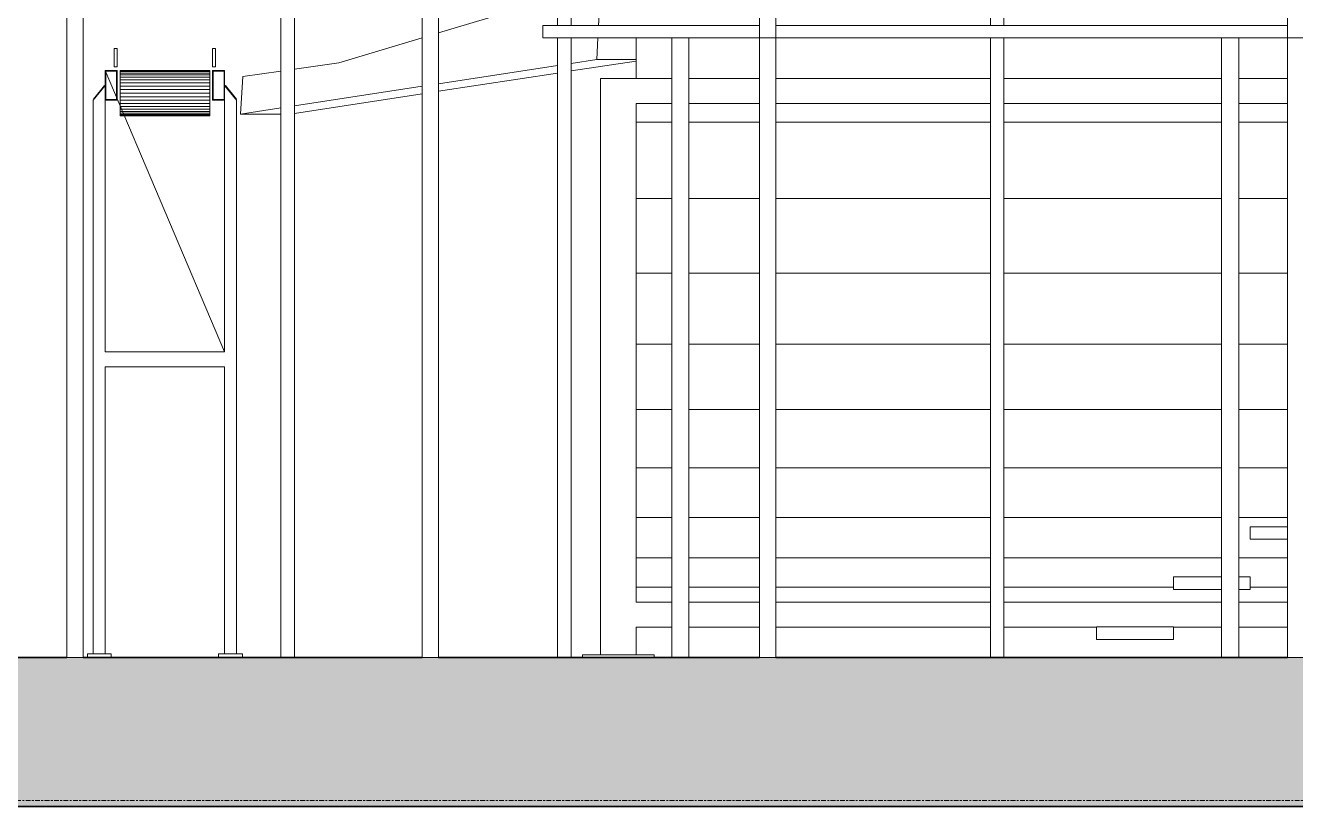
# Model space of a CAD drawing. Header units: centimetres. Extents: x -11896 to 2794, y -437 to 1921.
# Drawn here: x -11050.6 to -10624.7, y 44 to 305.8 of the extents above; entities that cross this region are included whole.
import ezdxf

# ---------------------------------------------------------------- set-up
doc = ezdxf.new("R2010")
doc.units = ezdxf.units.CM
doc.linetypes.add('Centre', pattern=[3.175, 0.635, -0.475, 1.59, -0.475])
for name, color, linetype, lineweight in [('A-FLOR', 7, 'Continuous', 9), ('A-FLOR-LEVL', 7, 'Continuous', 9), ('A-FLOR-PATT', 7, 'Continuous', 35), ('M-EQPM', 7, 'Continuous', 9)]:
    doc.layers.add(name, color=color, linetype=linetype, lineweight=lineweight)

# ---------------------------------------------------------------- blocks, each defined once
blk = doc.blocks.new('PQ_RVR_EST-01_ZZ_ZZ_MO_T_A_rvt-1-Sección 2-1')
at = {"layer": 'A-FLOR-PATT', "lineweight": 9, "true_color": 0x9a9a9a}
blk.add_hatch(color=253, dxfattribs=at).paths.add_polyline_path([(-11182.13, 44), (-5133.96, 44), (-5133.96, 94), (-11182.13, 94)])
at = {"layer": 'A-FLOR', "lineweight": 35}
for p, q in [((-11036.69, 94), (-11171.86, 94)), ((-10917.58, 94), (-11031.18, 94)), ((-10804.47, 94), (-10912.06, 94)), ((-10627.48, 94), (-10798.95, 94)), ((-11182.13, 44), (-5133.96, 44))]:
    blk.add_line(p, q, dxfattribs=at)
blk = doc.blocks.new('EQ-01-001 - EQ-01-001_dwg_Agrupar_952-1505053-Sección 2-1')
at = {"layer": 'M-EQPM', "color": 136, "true_color": 0x007f7f}
for p, q in [((-10639.99, 137.78), (-10639.99, 133.58)), ((-10639.99, 137.78), (-10627.48, 137.78)), ((-10639.99, 137.78), (-10627.48, 137.78)), ((-10639.99, 137.78), (-10639.99, 133.58)), ((-10621.97, 137.78), (-10614.27, 137.78)), ((-10621.97, 137.78), (-10614.27, 137.78)), ((-10621.97, 137.78), (-10614.27, 137.78)), ((-10614.27, 133.58), (-10614.27, 137.78)), ((-10614.27, 133.58), (-10614.27, 137.78)), ((-10639.99, 133.58), (-10627.48, 133.58)), ((-10627.48, 133.58), (-10639.99, 133.58)), ((-10621.97, 133.58), (-10614.27, 133.58)), ((-10614.27, 133.58), (-10621.97, 133.58))]:
    blk.add_line(p, q, dxfattribs=at)
at = {"layer": 'M-EQPM', "color": 136, "true_color": 0x007f7f, "flags": 128}
for points in [[(-10627.48, 133.58), (-10639.99, 133.58), (-10639.99, 137.78), (-10627.48, 137.78)], [(-10614.27, 137.78), (-10614.27, 133.58), (-10621.97, 133.58)]]:
    blk.add_lwpolyline(points, dxfattribs=at)
blk = doc.blocks.new('EQ-01-001 - EQ-01-001_dwg_Agrupar_952-1505055-Sección 2-1')
at = {"layer": 'M-EQPM', "color": 136, "true_color": 0x007f7f}
for p, q in [((-10665.7, 120.98), (-10665.7, 116.78)), ((-10665.7, 120.98), (-10649.53, 120.98)), ((-10665.7, 120.98), (-10649.53, 120.98)), ((-10665.7, 120.98), (-10665.7, 116.78)), ((-10643.79, 120.98), (-10639.99, 120.98)), ((-10643.79, 120.98), (-10639.99, 120.98)), ((-10643.79, 120.98), (-10639.99, 120.98)), ((-10639.99, 116.78), (-10639.99, 120.98)), ((-10639.99, 116.78), (-10639.99, 120.98)), ((-10665.7, 116.78), (-10649.53, 116.78)), ((-10649.53, 116.78), (-10665.7, 116.78)), ((-10643.79, 116.78), (-10639.99, 116.78)), ((-10639.99, 116.78), (-10643.79, 116.78))]:
    blk.add_line(p, q, dxfattribs=at)
at = {"layer": 'M-EQPM', "color": 136, "true_color": 0x007f7f, "flags": 128}
for points in [[(-10649.53, 116.78), (-10665.7, 116.78), (-10665.7, 120.98), (-10649.53, 120.98)], [(-10639.99, 120.98), (-10639.99, 116.78), (-10643.79, 116.78)]]:
    blk.add_lwpolyline(points, dxfattribs=at)
blk = doc.blocks.new('EQ-01-001 - EQ-01-001_dwg_Agrupar_952-1505056-Sección 2-1')
at = {"layer": 'M-EQPM', "color": 136, "true_color": 0x007f7f}
for p, q in [((-10691.42, 104.18), (-10691.42, 99.98)), ((-10691.42, 104.18), (-10665.7, 104.18)), ((-10691.42, 104.18), (-10665.7, 104.18)), ((-10691.42, 104.18), (-10691.42, 99.98)), ((-10665.7, 99.98), (-10665.7, 104.18)), ((-10665.7, 99.98), (-10665.7, 104.18)), ((-10691.42, 99.98), (-10665.7, 99.98)), ((-10665.7, 99.98), (-10691.42, 99.98))]:
    blk.add_line(p, q, dxfattribs=at)
at = {"layer": 'M-EQPM', "color": 136, "true_color": 0x007f7f, "flags": 128}
blk.add_lwpolyline([(-10665.7, 104.18), (-10665.7, 99.98), (-10691.42, 99.98), (-10691.42, 104.18)], close=True, dxfattribs=at)
blk = doc.blocks.new('EQ-01-001 - EQ-01-001_dwg_Agrupar_321-1505065-Sección 2-1')
at = {"layer": 'M-EQPM', "color": 251, "true_color": 0x656565}
for p, q in [((-10964.9, 94), (-10964.9, 385.58)), ((-10964.9, 94), (-10964.9, 385.58)), ((-10964.9, 385.58), (-10964.9, 94)), ((-10960.38, 94), (-10960.38, 385.58)), ((-10960.38, 385.58), (-10960.38, 94)), ((-10960.38, 94), (-10960.38, 385.58))]:
    blk.add_line(p, q, dxfattribs=at)
blk = doc.blocks.new('EQ-01-001 - EQ-01-001_dwg_Agrupar_321-1505066-Sección 2-1')
at = {"layer": 'M-EQPM', "color": 251, "true_color": 0x656565}
for p, q in [((-10872.15, 356.18), (-10872.15, 414.44)), ((-10867.63, 414.44), (-10872.15, 414.44)), ((-10872.15, 356.18), (-10872.15, 414.44)), ((-10867.63, 414.44), (-10872.15, 414.44)), ((-10867.63, 356.18), (-10867.63, 414.44)), ((-10867.63, 414.44), (-10867.63, 356.18)), ((-10872.15, 305.78), (-10872.15, 351.98)), ((-10872.15, 305.78), (-10872.15, 351.98)), ((-10872.15, 351.98), (-10872.15, 305.78)), ((-10867.63, 305.78), (-10867.63, 351.98)), ((-10867.63, 351.98), (-10867.63, 305.78)), ((-10867.63, 305.78), (-10867.63, 351.98)), ((-10872.15, 94), (-10872.15, 301.58)), ((-10872.15, 94), (-10872.15, 301.58)), ((-10872.15, 301.58), (-10872.15, 94)), ((-10867.63, 94), (-10867.63, 301.58)), ((-10867.63, 301.58), (-10867.63, 94)), ((-10867.63, 94), (-10867.63, 301.58))]:
    blk.add_line(p, q, dxfattribs=at)
at = {"layer": 'M-EQPM', "color": 251, "true_color": 0x656565, "flags": 128}
blk.add_lwpolyline([(-10867.63, 356.18), (-10867.63, 414.44), (-10872.15, 414.44), (-10872.15, 356.18)], dxfattribs=at)
blk = doc.blocks.new('EQ-01-001 - EQ-01-001_dwg_Agrupar_321-1505069-Sección 2-1')
at = {"layer": 'M-EQPM', "color": 251, "true_color": 0x656565}
for p, q in [((-10727.02, 305.78), (-10727.02, 378.34)), ((-10722.5, 378.34), (-10727.02, 378.34)), ((-10727.02, 305.78), (-10727.02, 378.34)), ((-10722.5, 378.34), (-10727.02, 378.34)), ((-10722.5, 305.78), (-10722.5, 378.34)), ((-10722.5, 378.34), (-10722.5, 305.78)), ((-10727.02, 94), (-10727.02, 301.58)), ((-10727.02, 94), (-10727.02, 301.58)), ((-10727.02, 301.58), (-10727.02, 94)), ((-10722.5, 94), (-10722.5, 301.58)), ((-10722.5, 301.58), (-10722.5, 94)), ((-10722.5, 94), (-10722.5, 301.58))]:
    blk.add_line(p, q, dxfattribs=at)
at = {"layer": 'M-EQPM', "color": 251, "true_color": 0x656565, "flags": 128}
blk.add_lwpolyline([(-10722.5, 305.78), (-10722.5, 378.34), (-10727.02, 378.34), (-10727.02, 305.78)], dxfattribs=at)
blk = doc.blocks.new('EQ-01-001 - EQ-01-001_dwg_Agrupar_321-1505070-Sección 2-1')
at = {"layer": 'M-EQPM', "color": 251, "true_color": 0x656565}
for p, q in [((-10833.85, 94), (-10833.85, 301.58)), ((-10833.85, 94), (-10833.85, 301.58)), ((-10833.85, 301.58), (-10833.85, 94)), ((-10828.1, 94), (-10828.1, 301.58)), ((-10828.1, 301.58), (-10828.1, 94)), ((-10828.1, 94), (-10828.1, 301.58))]:
    blk.add_line(p, q, dxfattribs=at)
blk = doc.blocks.new('EQ-01-001 - EQ-01-001_dwg_Agrupar_321-1505073-Sección 2-1')
at = {"layer": 'M-EQPM', "color": 251, "true_color": 0x656565}
for p, q in [((-10649.53, 94), (-10649.53, 301.58)), ((-10649.53, 94), (-10649.53, 301.58)), ((-10649.53, 301.58), (-10649.53, 94)), ((-10643.79, 94), (-10643.79, 301.58)), ((-10643.79, 301.58), (-10643.79, 94)), ((-10643.79, 94), (-10643.79, 301.58))]:
    blk.add_line(p, q, dxfattribs=at)
blk = doc.blocks.new('EQ-01-001 - EQ-01-001_dwg_Agrupar_688-1505083-Sección 2-1')
at = {"layer": 'M-EQPM', "color": 8, "true_color": 0x808080}
for p, q in [((-10804.47, 305.78), (-10877.12, 305.78)), ((-10877.12, 305.78), (-10877.12, 301.58)), ((-10877.12, 305.78), (-10804.47, 305.78)), ((-10877.12, 305.78), (-10877.12, 301.58)), ((-10627.48, 305.78), (-10798.95, 305.78)), ((-10798.95, 305.78), (-10627.48, 305.78)), ((-10798.95, 305.78), (-10627.48, 305.78)), ((-10804.47, 301.58), (-10877.12, 301.58)), ((-10804.47, 301.58), (-10877.12, 301.58)), ((-10627.48, 301.58), (-10798.95, 301.58)), ((-10627.48, 301.58), (-10798.95, 301.58)), ((-10627.48, 301.58), (-10798.95, 301.58))]:
    blk.add_line(p, q, dxfattribs=at)
at = {"layer": 'M-EQPM', "color": 8, "true_color": 0x808080, "flags": 128}
blk.add_lwpolyline([(-10804.47, 301.58), (-10877.12, 301.58), (-10877.12, 305.78), (-10804.47, 305.78)], dxfattribs=at)
blk = doc.blocks.new('EQ-01-001 - EQ-01-001_dwg_Agrupar_1649-1505084-Sección 2-1')
for name in ['EQ-01-001 - EQ-01-001_dwg_Agrupar_321-1505066-Sección 2-1', 'EQ-01-001 - EQ-01-001_dwg_Agrupar_321-1505065-Sección 2-1', 'EQ-01-001 - EQ-01-001_dwg_Agrupar_321-1505069-Sección 2-1', 'EQ-01-001 - EQ-01-001_dwg_Agrupar_688-1505083-Sección 2-1', 'EQ-01-001 - EQ-01-001_dwg_Agrupar_321-1505070-Sección 2-1', 'EQ-01-001 - EQ-01-001_dwg_Agrupar_321-1505073-Sección 2-1', 'EQ-01-001 - EQ-01-001_dwg_Agrupar_952-1505053-Sección 2-1', 'EQ-01-001 - EQ-01-001_dwg_Agrupar_952-1505055-Sección 2-1', 'EQ-01-001 - EQ-01-001_dwg_Agrupar_952-1505056-Sección 2-1']:
    blk.add_blockref(name, (0, 0))
blk = doc.blocks.new('EQ-01-001 - EQ-01-001_dwg_Agrupar_321-1505123-Sección 2-1')
at = {"layer": 'M-EQPM', "color": 251, "true_color": 0x656565}
for p, q in [((-11036.69, 94), (-11036.69, 402.38)), ((-11031.18, 94), (-11031.18, 402.38)), ((-11031.18, 94), (-11031.18, 402.38)), ((-11031.18, 402.38), (-11031.18, 94)), ((-11036.69, 94), (-11031.18, 94))]:
    blk.add_line(p, q, dxfattribs=at)
at = {"layer": 'M-EQPM', "color": 251, "true_color": 0x656565, "flags": 128}
for points in [[(-11036.69, 402.38), (-11036.69, 94), (-11031.18, 94)], [(-11031.18, 94), (-11036.69, 94), (-11036.69, 402.38)]]:
    blk.add_lwpolyline(points, dxfattribs=at)
blk = doc.blocks.new('EQ-01-001 - EQ-01-001_dwg_Agrupar_321-1505126-Sección 2-1')
at = {"layer": 'M-EQPM', "color": 251, "true_color": 0x656565}
for p, q in [((-10917.58, 94), (-10917.58, 385.58)), ((-10912.06, 94), (-10912.06, 385.58)), ((-10912.06, 94), (-10912.06, 385.58)), ((-10912.06, 385.58), (-10912.06, 94)), ((-10917.58, 94), (-10912.06, 94))]:
    blk.add_line(p, q, dxfattribs=at)
at = {"layer": 'M-EQPM', "color": 251, "true_color": 0x656565, "flags": 128}
for points in [[(-10917.58, 385.58), (-10917.58, 94), (-10912.06, 94)], [(-10912.06, 94), (-10917.58, 94), (-10917.58, 385.58)]]:
    blk.add_lwpolyline(points, dxfattribs=at)
blk = doc.blocks.new('EQ-01-001 - EQ-01-001_dwg_Agrupar_321-1505129-Sección 2-1')
at = {"layer": 'M-EQPM', "color": 251, "true_color": 0x656565}
for p, q in [((-10804.47, 301.58), (-10804.47, 414.44)), ((-10798.95, 414.44), (-10804.47, 414.44)), ((-10804.47, 414.44), (-10804.47, 301.58)), ((-10804.47, 414.44), (-10798.95, 414.44)), ((-10798.95, 301.58), (-10798.95, 414.44)), ((-10798.95, 301.58), (-10798.95, 414.44))]:
    blk.add_line(p, q, dxfattribs=at)
at = {"layer": 'M-EQPM', "color": 251, "true_color": 0x656565, "flags": 128}
blk.add_lwpolyline([(-10804.47, 301.58), (-10804.47, 414.44), (-10798.95, 414.44), (-10798.95, 301.58)], dxfattribs=at)
blk = doc.blocks.new('EQ-01-001 - EQ-01-001_dwg_Agrupar_321-1505130-Sección 2-1')
at = {"layer": 'M-EQPM', "color": 251, "true_color": 0x656565}
for p, q in [((-10804.47, 94), (-10804.47, 301.58)), ((-10798.95, 301.58), (-10804.47, 301.58)), ((-10804.47, 301.58), (-10798.95, 301.58)), ((-10798.95, 94), (-10798.95, 301.58)), ((-10798.95, 94), (-10798.95, 301.58)), ((-10804.47, 94), (-10798.95, 94))]:
    blk.add_line(p, q, dxfattribs=at)
at = {"layer": 'M-EQPM', "color": 251, "true_color": 0x656565, "flags": 128}
blk.add_lwpolyline([(-10804.47, 301.58), (-10804.47, 94), (-10798.95, 94)], dxfattribs=at)
blk.add_lwpolyline([(-10798.95, 94), (-10804.47, 94), (-10804.47, 301.58), (-10798.95, 301.58)], close=True, dxfattribs=at)
blk = doc.blocks.new('EQ-01-001 - EQ-01-001_dwg_Agrupar_321-1505132-Sección 2-1')
at = {"layer": 'M-EQPM', "color": 251, "true_color": 0x656565}
for p, q in [((-10627.48, 301.58), (-10627.48, 378.34)), ((-10621.97, 378.34), (-10627.48, 378.34)), ((-10627.48, 378.34), (-10627.48, 301.58)), ((-10627.48, 378.34), (-10621.97, 378.34)), ((-10621.97, 301.58), (-10621.97, 378.34)), ((-10621.97, 301.58), (-10621.97, 378.34))]:
    blk.add_line(p, q, dxfattribs=at)
at = {"layer": 'M-EQPM', "color": 251, "true_color": 0x656565, "flags": 128}
blk.add_lwpolyline([(-10627.48, 301.58), (-10627.48, 378.34), (-10621.97, 378.34), (-10621.97, 301.58)], dxfattribs=at)
blk = doc.blocks.new('EQ-01-001 - EQ-01-001_dwg_Agrupar_321-1505133-Sección 2-1')
at = {"layer": 'M-EQPM', "color": 251, "true_color": 0x656565}
for p, q in [((-10627.48, 94), (-10627.48, 301.58)), ((-10621.97, 301.58), (-10627.48, 301.58)), ((-10627.48, 301.58), (-10621.97, 301.58)), ((-10621.97, 94), (-10621.97, 301.58)), ((-10621.97, 94), (-10621.97, 301.58)), ((-10627.48, 94), (-10621.97, 94))]:
    blk.add_line(p, q, dxfattribs=at)
at = {"layer": 'M-EQPM', "color": 251, "true_color": 0x656565, "flags": 128}
blk.add_lwpolyline([(-10627.48, 301.58), (-10627.48, 94), (-10621.97, 94)], dxfattribs=at)
blk.add_lwpolyline([(-10621.97, 94), (-10627.48, 94), (-10627.48, 301.58), (-10621.97, 301.58)], close=True, dxfattribs=at)
blk = doc.blocks.new('EQ-01-001 - EQ-01-001_dwg_Agrupar_686-1505143-Sección 2-1')
for name in ['EQ-01-001 - EQ-01-001_dwg_Agrupar_321-1505129-Sección 2-1', 'EQ-01-001 - EQ-01-001_dwg_Agrupar_321-1505123-Sección 2-1', 'EQ-01-001 - EQ-01-001_dwg_Agrupar_321-1505126-Sección 2-1', 'EQ-01-001 - EQ-01-001_dwg_Agrupar_321-1505132-Sección 2-1', 'EQ-01-001 - EQ-01-001_dwg_Agrupar_321-1505130-Sección 2-1', 'EQ-01-001 - EQ-01-001_dwg_Agrupar_321-1505133-Sección 2-1']:
    blk.add_blockref(name, (0, 0))
blk = doc.blocks.new('EQ-01-001 - EQ-01-001_dwg_Agrupar_781-1505150-Sección 2-1')
for name in ['EQ-01-001 - EQ-01-001_dwg_Agrupar_686-1505143-Sección 2-1', 'EQ-01-001 - EQ-01-001_dwg_Agrupar_1649-1505084-Sección 2-1']:
    blk.add_blockref(name, (0, 0))
blk = doc.blocks.new('EQ-01-001 - EQ-01-001_dwg-1504998-Sección 2-1')
blk.add_blockref('EQ-01-001 - EQ-01-001_dwg_Agrupar_781-1505150-Sección 2-1', (0, 0))
blk = doc.blocks.new('EQ-01-001 - EQ-01-001-1479796-Sección 2-1')
blk.add_blockref('EQ-01-001 - EQ-01-001_dwg-1504998-Sección 2-1', (0, 0))
blk = doc.blocks.new('EQ-01-005 - EQ-01-005_dwg_Agrupar_356-1507029-Sección 2-1')
at = {"layer": 'M-EQPM', "color": 251, "true_color": 0x656565}
for p, q in [((-10833.85, 288.04), (-10857.78, 288.04)), ((-10857.78, 94.84), (-10857.78, 288.04)), ((-10857.78, 94.84), (-10857.78, 288.04)), ((-10833.85, 288.04), (-10857.78, 288.04)), ((-10804.47, 288.04), (-10828.1, 288.04)), ((-10804.47, 288.04), (-10828.1, 288.04)), ((-10804.47, 288.04), (-10828.1, 288.04)), ((-10727.02, 288.04), (-10798.95, 288.04)), ((-10727.02, 288.04), (-10798.95, 288.04)), ((-10727.02, 288.04), (-10798.95, 288.04)), ((-10649.53, 288.04), (-10722.5, 288.04)), ((-10649.53, 288.04), (-10722.5, 288.04)), ((-10649.53, 288.04), (-10722.5, 288.04)), ((-10627.48, 288.04), (-10643.79, 288.04)), ((-10627.48, 288.04), (-10643.79, 288.04)), ((-10627.48, 288.04), (-10643.79, 288.04)), ((-10833.85, 279.64), (-10845.77, 279.64)), ((-10845.77, 112.48), (-10845.77, 279.64)), ((-10845.77, 112.48), (-10845.77, 279.64)), ((-10845.77, 279.64), (-10833.85, 279.64)), ((-10804.47, 279.64), (-10828.1, 279.64)), ((-10828.1, 279.64), (-10804.47, 279.64)), ((-10828.1, 279.64), (-10804.47, 279.64)), ((-10727.02, 279.64), (-10798.95, 279.64)), ((-10798.95, 279.64), (-10727.02, 279.64)), ((-10798.95, 279.64), (-10727.02, 279.64)), ((-10649.53, 279.64), (-10722.5, 279.64)), ((-10722.5, 279.64), (-10649.53, 279.64)), ((-10722.5, 279.64), (-10649.53, 279.64)), ((-10627.48, 279.64), (-10643.79, 279.64)), ((-10643.79, 279.64), (-10627.48, 279.64)), ((-10643.79, 279.64), (-10627.48, 279.64)), ((-10845.77, 112.48), (-10833.85, 112.48)), ((-10845.77, 112.48), (-10833.85, 112.48)), ((-10828.1, 112.48), (-10804.47, 112.48)), ((-10828.1, 112.48), (-10804.47, 112.48)), ((-10804.47, 112.48), (-10828.1, 112.48)), ((-10798.95, 112.48), (-10727.02, 112.48)), ((-10798.95, 112.48), (-10727.02, 112.48)), ((-10727.02, 112.48), (-10798.95, 112.48)), ((-10722.5, 112.48), (-10649.53, 112.48)), ((-10722.5, 112.48), (-10649.53, 112.48)), ((-10649.53, 112.48), (-10722.5, 112.48)), ((-10643.79, 112.48), (-10627.48, 112.48)), ((-10643.79, 112.48), (-10627.48, 112.48)), ((-10627.48, 112.48), (-10643.79, 112.48)), ((-10833.85, 104.08), (-10845.77, 104.08)), ((-10845.77, 104.08), (-10845.77, 94.84)), ((-10845.77, 104.08), (-10833.85, 104.08)), ((-10804.47, 104.08), (-10828.1, 104.08)), ((-10828.1, 104.08), (-10804.47, 104.08)), ((-10828.1, 104.08), (-10804.47, 104.08)), ((-10727.02, 104.08), (-10798.95, 104.08)), ((-10798.95, 104.08), (-10727.02, 104.08)), ((-10798.95, 104.08), (-10727.02, 104.08)), ((-10691.42, 104.08), (-10722.5, 104.08)), ((-10722.5, 104.08), (-10691.42, 104.08)), ((-10722.5, 104.08), (-10691.42, 104.08)), ((-10649.53, 104.08), (-10665.7, 104.08)), ((-10665.7, 104.08), (-10649.53, 104.08)), ((-10665.7, 104.08), (-10649.53, 104.08)), ((-10627.48, 104.08), (-10643.79, 104.08)), ((-10643.79, 104.08), (-10627.48, 104.08)), ((-10643.79, 104.08), (-10627.48, 104.08)), ((-10839.76, 94.84), (-10863.79, 94.84)), ((-10863.79, 94.84), (-10863.79, 94)), ((-10863.79, 94.84), (-10839.76, 94.84)), ((-10863.79, 94.84), (-10863.79, 94)), ((-10839.76, 94.84), (-10839.76, 94)), ((-10839.76, 94), (-10839.76, 94.84))]:
    blk.add_line(p, q, dxfattribs=at)
at = {"layer": 'M-EQPM', "color": 251, "true_color": 0x656565, "flags": 128}
for points in [[(-10833.85, 288.04), (-10857.78, 288.04), (-10857.78, 94.84)], [(-10833.85, 112.48), (-10845.77, 112.48), (-10845.77, 279.64), (-10833.85, 279.64)], [(-10845.77, 104.08), (-10845.77, 94.84), (-10845.77, 104.08), (-10833.85, 104.08)], [(-10839.76, 94), (-10839.76, 94.84), (-10863.79, 94.84), (-10863.79, 94)]]:
    blk.add_lwpolyline(points, dxfattribs=at)
blk = doc.blocks.new('EQ-01-005 - EQ-01-005_dwg_Agrupar_357-1507030-Sección 2-1')
at = {"layer": 'M-EQPM', "color": 253, "true_color": 0x999999}
for p, q in [((-10845.77, 301.58), (-10845.77, 288.04)), ((-10845.77, 301.58), (-10845.77, 288.04)), ((-10845.77, 288.04), (-10845.77, 301.58)), ((-10845.77, 273.34), (-10833.85, 273.34)), ((-10833.85, 273.34), (-10845.77, 273.34)), ((-10833.85, 273.34), (-10845.77, 273.34)), ((-10828.1, 273.34), (-10804.47, 273.34)), ((-10804.47, 273.34), (-10828.1, 273.34)), ((-10804.47, 273.34), (-10828.1, 273.34)), ((-10798.95, 273.34), (-10727.02, 273.34)), ((-10727.02, 273.34), (-10798.95, 273.34)), ((-10727.02, 273.34), (-10798.95, 273.34)), ((-10722.5, 273.34), (-10649.53, 273.34)), ((-10649.53, 273.34), (-10722.5, 273.34)), ((-10649.53, 273.34), (-10722.5, 273.34)), ((-10643.79, 273.34), (-10627.48, 273.34)), ((-10627.48, 273.34), (-10643.79, 273.34)), ((-10627.48, 273.34), (-10643.79, 273.34)), ((-10845.77, 247.72), (-10833.85, 247.72)), ((-10828.1, 247.72), (-10804.47, 247.72)), ((-10804.47, 247.72), (-10828.1, 247.72)), ((-10828.1, 247.72), (-10804.47, 247.72)), ((-10798.95, 247.72), (-10727.02, 247.72)), ((-10727.02, 247.72), (-10798.95, 247.72)), ((-10798.95, 247.72), (-10727.02, 247.72)), ((-10722.5, 247.72), (-10649.53, 247.72)), ((-10649.53, 247.72), (-10722.5, 247.72)), ((-10722.5, 247.72), (-10649.53, 247.72)), ((-10643.79, 247.72), (-10627.48, 247.72)), ((-10627.48, 247.72), (-10643.79, 247.72)), ((-10643.79, 247.72), (-10627.48, 247.72)), ((-10845.77, 222.72), (-10833.85, 222.72)), ((-10833.85, 222.72), (-10845.77, 222.72)), ((-10845.77, 222.72), (-10833.85, 222.72)), ((-10828.1, 222.72), (-10804.47, 222.72)), ((-10804.47, 222.72), (-10828.1, 222.72)), ((-10828.1, 222.72), (-10804.47, 222.72)), ((-10798.95, 222.72), (-10727.02, 222.72)), ((-10727.02, 222.72), (-10798.95, 222.72)), ((-10798.95, 222.72), (-10727.02, 222.72)), ((-10722.5, 222.72), (-10649.53, 222.72)), ((-10649.53, 222.72), (-10722.5, 222.72)), ((-10722.5, 222.72), (-10649.53, 222.72)), ((-10643.79, 222.72), (-10627.48, 222.72)), ((-10627.48, 222.72), (-10643.79, 222.72)), ((-10643.79, 222.72), (-10627.48, 222.72)), ((-10845.77, 198.98), (-10833.85, 198.98)), ((-10833.85, 198.98), (-10845.77, 198.98)), ((-10845.77, 198.98), (-10833.85, 198.98)), ((-10828.1, 198.98), (-10804.47, 198.98)), ((-10804.47, 198.98), (-10828.1, 198.98)), ((-10828.1, 198.98), (-10804.47, 198.98)), ((-10798.95, 198.98), (-10727.02, 198.98)), ((-10727.02, 198.98), (-10798.95, 198.98)), ((-10798.95, 198.98), (-10727.02, 198.98)), ((-10722.5, 198.98), (-10649.53, 198.98)), ((-10649.53, 198.98), (-10722.5, 198.98)), ((-10722.5, 198.98), (-10649.53, 198.98)), ((-10643.79, 198.98), (-10627.48, 198.98)), ((-10627.48, 198.98), (-10643.79, 198.98)), ((-10643.79, 198.98), (-10627.48, 198.98)), ((-10845.77, 177.06), (-10833.85, 177.06)), ((-10833.85, 177.06), (-10845.77, 177.06)), ((-10845.77, 177.06), (-10833.85, 177.06)), ((-10828.1, 177.06), (-10804.47, 177.06)), ((-10804.47, 177.06), (-10828.1, 177.06)), ((-10828.1, 177.06), (-10804.47, 177.06)), ((-10798.95, 177.06), (-10727.02, 177.06)), ((-10727.02, 177.06), (-10798.95, 177.06)), ((-10798.95, 177.06), (-10727.02, 177.06)), ((-10722.5, 177.06), (-10649.53, 177.06)), ((-10649.53, 177.06), (-10722.5, 177.06)), ((-10722.5, 177.06), (-10649.53, 177.06)), ((-10643.79, 177.06), (-10627.48, 177.06)), ((-10627.48, 177.06), (-10643.79, 177.06)), ((-10643.79, 177.06), (-10627.48, 177.06)), ((-10845.77, 157.52), (-10833.85, 157.52)), ((-10833.85, 157.52), (-10845.77, 157.52)), ((-10845.77, 157.52), (-10833.85, 157.52)), ((-10828.1, 157.52), (-10804.47, 157.52)), ((-10804.47, 157.52), (-10828.1, 157.52)), ((-10828.1, 157.52), (-10804.47, 157.52)), ((-10798.95, 157.52), (-10727.02, 157.52)), ((-10727.02, 157.52), (-10798.95, 157.52)), ((-10798.95, 157.52), (-10727.02, 157.52)), ((-10722.5, 157.52), (-10649.53, 157.52)), ((-10649.53, 157.52), (-10722.5, 157.52)), ((-10722.5, 157.52), (-10649.53, 157.52)), ((-10643.79, 157.52), (-10627.48, 157.52)), ((-10627.48, 157.52), (-10643.79, 157.52)), ((-10643.79, 157.52), (-10627.48, 157.52)), ((-10845.77, 140.82), (-10833.85, 140.82)), ((-10833.85, 140.82), (-10845.77, 140.82)), ((-10845.77, 140.82), (-10833.85, 140.82)), ((-10828.1, 140.82), (-10804.47, 140.82)), ((-10804.47, 140.82), (-10828.1, 140.82)), ((-10828.1, 140.82), (-10804.47, 140.82)), ((-10798.95, 140.82), (-10727.02, 140.82)), ((-10727.02, 140.82), (-10798.95, 140.82)), ((-10798.95, 140.82), (-10727.02, 140.82)), ((-10722.5, 140.82), (-10649.53, 140.82)), ((-10649.53, 140.82), (-10722.5, 140.82)), ((-10722.5, 140.82), (-10649.53, 140.82)), ((-10643.79, 140.82), (-10627.48, 140.82)), ((-10627.48, 140.82), (-10643.79, 140.82)), ((-10643.79, 140.82), (-10627.48, 140.82)), ((-10845.77, 127.39), (-10833.85, 127.39)), ((-10833.85, 127.39), (-10845.77, 127.39)), ((-10845.77, 127.39), (-10833.85, 127.39)), ((-10828.1, 127.39), (-10804.47, 127.39)), ((-10804.47, 127.39), (-10828.1, 127.39)), ((-10828.1, 127.39), (-10804.47, 127.39)), ((-10798.95, 127.39), (-10727.02, 127.39)), ((-10727.02, 127.39), (-10798.95, 127.39)), ((-10798.95, 127.39), (-10727.02, 127.39)), ((-10722.5, 127.39), (-10649.53, 127.39)), ((-10649.53, 127.39), (-10722.5, 127.39)), ((-10722.5, 127.39), (-10649.53, 127.39)), ((-10643.79, 127.39), (-10627.48, 127.39)), ((-10627.48, 127.39), (-10643.79, 127.39)), ((-10643.79, 127.39), (-10627.48, 127.39)), ((-10845.77, 117.56), (-10833.85, 117.56)), ((-10833.85, 117.56), (-10845.77, 117.56)), ((-10845.77, 117.56), (-10833.85, 117.56)), ((-10828.1, 117.56), (-10804.47, 117.56)), ((-10804.47, 117.56), (-10828.1, 117.56)), ((-10828.1, 117.56), (-10804.47, 117.56)), ((-10798.95, 117.56), (-10727.02, 117.56)), ((-10727.02, 117.56), (-10798.95, 117.56)), ((-10798.95, 117.56), (-10727.02, 117.56)), ((-10722.5, 117.56), (-10665.7, 117.56)), ((-10665.7, 117.56), (-10722.5, 117.56)), ((-10722.5, 117.56), (-10665.7, 117.56)), ((-10639.99, 117.56), (-10627.48, 117.56)), ((-10627.48, 117.56), (-10639.99, 117.56)), ((-10639.99, 117.56), (-10627.48, 117.56))]:
    blk.add_line(p, q, dxfattribs=at)
at = {"layer": 'M-EQPM', "color": 253, "true_color": 0x999999, "flags": 128}
blk.add_lwpolyline([(-10833.85, 247.72), (-10845.77, 247.72)], close=True, dxfattribs=at)
blk = doc.blocks.new('EQ-01-005 - EQ-01-005_dwg_Agrupar_681-1507033-Sección 2-1')
at = {"layer": 'M-EQPM', "color": 136, "true_color": 0x007f7f}
for p, q in [((-10867.63, 316.59), (-10857.58, 319.6)), ((-10858.38, 305.78), (-10857.58, 319.6)), ((-10857.87, 314.59), (-10841.14, 319.6)), ((-10841.39, 315.33), (-10841.14, 319.6)), ((-10912.06, 303.26), (-10872.15, 315.23)), ((-10872.15, 315.23), (-10912.06, 303.26)), ((-10945.44, 293.25), (-10917.58, 301.6)), ((-10917.58, 301.6), (-10945.44, 293.25)), ((-10859.04, 294.34), (-10858.62, 301.58)), ((-10859.04, 294.34), (-10867.63, 293.02)), ((-10867.63, 290.5), (-10845.77, 293.85)), ((-10867.63, 290.5), (-10845.77, 293.85)), ((-10867.63, 290.5), (-10845.77, 293.85)), ((-10859.04, 294.34), (-10845.77, 294.34)), ((-10977.71, 288.68), (-10964.9, 290.49)), ((-10960.38, 291.13), (-10945.44, 293.25)), ((-10945.44, 293.25), (-10960.38, 291.13)), ((-10872.15, 292.33), (-10912.06, 286.21)), ((-10872.15, 292.33), (-10912.06, 286.21)), ((-10912.06, 286.21), (-10872.15, 292.33)), ((-10912.06, 283.7), (-10872.15, 289.81)), ((-10912.06, 283.7), (-10872.15, 289.81)), ((-10912.06, 283.7), (-10872.15, 289.81)), ((-10978.44, 276.05), (-10977.71, 288.68)), ((-10917.58, 285.37), (-10960.38, 278.81)), ((-10917.58, 285.37), (-10960.38, 278.81)), ((-10960.38, 278.81), (-10917.58, 285.37)), ((-10960.38, 276.3), (-10917.58, 282.85)), ((-10960.38, 276.3), (-10917.58, 282.85)), ((-10960.38, 276.3), (-10917.58, 282.85)), ((-10964.9, 278.12), (-10978.44, 276.05)), ((-10964.9, 278.12), (-10978.44, 276.05)), ((-10964.9, 276.05), (-10978.44, 276.05)), ((-10978.44, 276.05), (-10964.9, 276.05))]:
    blk.add_line(p, q, dxfattribs=at)
at = {"layer": 'M-EQPM', "color": 136, "true_color": 0x007f7f, "flags": 128}
for points in [[(-10858.38, 305.78), (-10857.58, 319.6), (-10867.63, 316.59)], [(-10841.39, 315.33), (-10841.14, 319.6), (-10857.87, 314.59)], [(-10867.63, 293.02), (-10859.04, 294.34), (-10858.62, 301.58)], [(-10845.77, 294.34), (-10859.04, 294.34), (-10867.63, 293.02)], [(-10964.9, 290.49), (-10977.71, 288.68), (-10978.44, 276.05), (-10964.9, 278.12)]]:
    blk.add_lwpolyline(points, dxfattribs=at)
blk = doc.blocks.new('EQ-01-005 - EQ-01-005_dwg_133_CHILLER_dwg-1507034-Sección 2-1')
for name in ['EQ-01-005 - EQ-01-005_dwg_Agrupar_681-1507033-Sección 2-1', 'EQ-01-005 - EQ-01-005_dwg_Agrupar_357-1507030-Sección 2-1', 'EQ-01-005 - EQ-01-005_dwg_Agrupar_356-1507029-Sección 2-1']:
    blk.add_blockref(name, (0, 0))
blk = doc.blocks.new('EQ-01-005 - EQ-01-005_dwg_Agrupar_320-1507037-Sección 2-1')
blk.add_blockref('EQ-01-005 - EQ-01-005_dwg_133_CHILLER_dwg-1507034-Sección 2-1', (0, 0))
blk = doc.blocks.new('EQ-01-005 - EQ-01-005_dwg-1507028-Sección 2-1')
blk.add_blockref('EQ-01-005 - EQ-01-005_dwg_Agrupar_320-1507037-Sección 2-1', (0, 0))
blk = doc.blocks.new('EQ-01-005 - EQ-01-005-1485178-Sección 2-1')
blk.add_blockref('EQ-01-005 - EQ-01-005_dwg-1507028-Sección 2-1', (0, 0))
blk = doc.blocks.new('EQ-01-007 - EQ-01-007_dwg_Agrupar_481-1520551-Sección 2-1')
at = {"layer": 'M-EQPM', "color": 251, "true_color": 0x666666}
for p, q in [((-11023.8, 290.65), (-11023.8, 280.72)), ((-11023.8, 290.65), (-11019.8, 290.65)), ((-11023.6, 280.97), (-11023.6, 290.4)), ((-11020, 290.4), (-11023.6, 290.4)), ((-11020, 280.97), (-11020, 290.4)), ((-11019.8, 290.65), (-11019.8, 280.72)), ((-10983.78, 290.65), (-10987.79, 290.65)), ((-10987.79, 290.65), (-10987.79, 280.72)), ((-10987.59, 280.97), (-10987.59, 290.4)), ((-10983.98, 290.4), (-10987.59, 290.4)), ((-10983.98, 280.97), (-10983.98, 290.4)), ((-10983.78, 290.65), (-10983.78, 280.72)), ((-11023.8, 285.68), (-11027.8, 280.72)), ((-11027.79, 281.08), (-11024.09, 285.67)), ((-11024.09, 285.67), (-11023.95, 285.5)), ((-10979.78, 280.72), (-10983.78, 285.68)), ((-10983.63, 285.5), (-10983.49, 285.67)), ((-10983.49, 285.67), (-10979.79, 281.08)), ((-11027.65, 280.91), (-11027.79, 281.08)), ((-10979.93, 280.91), (-10979.79, 281.08)), ((-11027.8, 95.24), (-11027.8, 280.72)), ((-11023.8, 196.36), (-11023.8, 280.72)), ((-11023.8, 280.72), (-11019.8, 280.72)), ((-11023.6, 280.97), (-11020, 280.97)), ((-10983.78, 280.72), (-10987.79, 280.72)), ((-10987.59, 280.97), (-10983.98, 280.97)), ((-10983.78, 196.36), (-10983.78, 280.72)), ((-10979.78, 280.72), (-10979.78, 95.24)), ((-11023.8, 196.36), (-10983.78, 196.36)), ((-11023.8, 191.39), (-11023.8, 95.24)), ((-11023.8, 191.39), (-10983.78, 191.39)), ((-10983.78, 191.39), (-10983.78, 95.24)), ((-11029.8, 95.24), (-11021.8, 95.24)), ((-11029.8, 95.24), (-11029.8, 94)), ((-11021.8, 95.24), (-11021.8, 94)), ((-10985.78, 95.24), (-10977.78, 95.24)), ((-10985.78, 95.24), (-10985.78, 94)), ((-10977.78, 95.24), (-10977.78, 94))]:
    blk.add_line(p, q, dxfattribs=at)
at = {"layer": 'M-EQPM', "color": 38, "true_color": 0x4c2600}
for p, q in [((-11023.8, 290.65), (-11019.8, 290.65)), ((-11023.6, 290.4), (-11023.6, 280.97)), ((-11020, 290.4), (-11023.6, 290.4)), ((-11020, 280.97), (-11020, 290.4)), ((-11019.8, 280.72), (-11019.8, 290.65)), ((-10983.78, 290.65), (-10987.79, 290.65)), ((-10983.98, 290.4), (-10987.59, 290.4)), ((-10987.59, 290.4), (-10987.59, 280.97)), ((-10983.98, 280.97), (-10983.98, 290.4)), ((-10983.78, 280.72), (-10983.78, 290.65)), ((-11023.8, 285.68), (-11027.8, 280.72)), ((-11027.79, 281.08), (-11024.09, 285.67)), ((-11024.09, 285.67), (-11023.95, 285.5)), ((-10979.78, 280.72), (-10983.78, 285.68)), ((-10983.78, 285.68), (-10979.78, 280.72)), ((-10983.49, 285.67), (-10983.63, 285.5)), ((-10979.79, 281.08), (-10983.49, 285.67)), ((-11027.79, 281.08), (-11027.65, 280.91)), ((-10979.79, 281.08), (-10979.93, 280.91)), ((-11027.8, 280.72), (-11027.8, 95.24)), ((-11023.8, 280.72), (-11023.8, 196.36)), ((-11020, 280.97), (-11023.6, 280.97)), ((-10983.98, 280.97), (-10987.59, 280.97)), ((-10983.78, 196.36), (-10983.78, 280.72)), ((-10979.78, 280.72), (-10979.78, 95.24)), ((-10979.78, 280.72), (-10979.78, 95.24)), ((-10983.78, 196.36), (-11023.8, 196.36)), ((-11023.8, 191.39), (-11023.8, 95.24)), ((-10983.78, 191.39), (-11023.8, 191.39)), ((-10983.78, 95.24), (-10983.78, 191.39)), ((-11021.8, 95.24), (-11029.8, 95.24)), ((-11029.8, 95.24), (-11029.8, 94)), ((-11021.8, 95.24), (-11021.8, 94)), ((-10985.78, 95.24), (-10985.78, 94)), ((-10977.78, 95.24), (-10985.78, 95.24))]:
    blk.add_line(p, q, dxfattribs=at)
at = {"layer": 'M-EQPM', "color": 38, "true_color": 0x4c2600, "flags": 128}
for points in [[(-11023.8, 280.72), (-11023.8, 196.36), (-11023.8, 290.65), (-10983.78, 196.36), (-10983.78, 280.72)], [(-11023.8, 280.72), (-11019.8, 280.72), (-11019.8, 290.65), (-11023.8, 290.65), (-11023.8, 280.72), (-11019.8, 280.72)], [(-10983.78, 290.65), (-10983.78, 280.72), (-10987.79, 280.72), (-10987.79, 290.65)], [(-10983.78, 280.72), (-10987.79, 280.72), (-10987.79, 290.65)], [(-11027.8, 95.24), (-11027.8, 280.72), (-11023.8, 285.68)], [(-11027.65, 280.91), (-11027.79, 281.08), (-11024.09, 285.67), (-11023.95, 285.5)], [(-10983.63, 285.5), (-10983.49, 285.67), (-10979.79, 281.08), (-10979.93, 280.91)], [(-10983.78, 95.24), (-10983.78, 191.39), (-11023.8, 191.39), (-11023.8, 95.24)], [(-11029.8, 94), (-11029.8, 95.24), (-11021.8, 95.24), (-11021.8, 94)], [(-10985.78, 94), (-10985.78, 95.24), (-10977.78, 95.24), (-10977.78, 94), (-10977.78, 95.24)]]:
    blk.add_lwpolyline(points, dxfattribs=at)
for points in [[(-11023.6, 280.97), (-11020, 280.97), (-11020, 290.4), (-11023.6, 290.4)], [(-10987.59, 280.97), (-10983.98, 280.97), (-10983.98, 290.4), (-10987.59, 290.4)]]:
    blk.add_lwpolyline(points, close=True, dxfattribs=at)
blk = doc.blocks.new('EQ-01-007 - EQ-01-007_dwg_Agrupar_1043-1520552-Sección 2-1')
at = {"layer": 'M-EQPM', "color": 38, "true_color": 0x4c2600}
for p, q in [((-11019.8, 298.09), (-11020.8, 298.09)), ((-11020.8, 291.89), (-11020.8, 298.09)), ((-11019.8, 298.09), (-11019.8, 291.89)), ((-10986.79, 298.09), (-10987.79, 298.09)), ((-10987.79, 291.89), (-10987.79, 298.09)), ((-10986.79, 298.09), (-10987.79, 298.09)), ((-10986.79, 298.09), (-10986.79, 291.89)), ((-10986.79, 291.89), (-10986.79, 298.09)), ((-11019.8, 291.89), (-11020.8, 291.89)), ((-11020.8, 291.89), (-11019.8, 291.89)), ((-11018.8, 290.55), (-11018.8, 290.65)), ((-11018.8, 290.28), (-11018.8, 290.55)), ((-11018.8, 290.55), (-10988.79, 290.55)), ((-11018.8, 290.28), (-11018.8, 290.55)), ((-11018.8, 289.82), (-11018.8, 290.28)), ((-11018.8, 289.2), (-11018.8, 289.82)), ((-10988.79, 290.55), (-10988.79, 290.65)), ((-10988.79, 290.28), (-10988.79, 290.55)), ((-10988.79, 290.55), (-10988.79, 290.28)), ((-10988.79, 289.82), (-10988.79, 290.28)), ((-10988.79, 289.2), (-10988.79, 289.82)), ((-10987.79, 291.89), (-10986.79, 291.89)), ((-10986.79, 291.89), (-10987.79, 291.89)), ((-10988.79, 289.2), (-11018.8, 289.2)), ((-11018.8, 283.08), (-11018.8, 284.26)), ((-11018.8, 284.26), (-10988.79, 284.26)), ((-10988.79, 283.08), (-11018.8, 283.08)), ((-11018.8, 280.74), (-11018.8, 281.89)), ((-10988.79, 283.08), (-10988.79, 284.26)), ((-10988.79, 281.89), (-10988.79, 283.08)), ((-10988.79, 280.74), (-10988.79, 281.89)), ((-11018.8, 277.73), (-11018.8, 278.63)), ((-11018.8, 276.95), (-11018.8, 277.73)), ((-11018.8, 277.73), (-10988.79, 277.73)), ((-11018.8, 276.95), (-11018.8, 277.73)), ((-11018.8, 276.33), (-11018.8, 276.95)), ((-11018.8, 276.33), (-11018.8, 276.95)), ((-10988.79, 277.73), (-10988.79, 278.63)), ((-10988.79, 276.95), (-10988.79, 277.73)), ((-10988.79, 276.95), (-10988.79, 276.33)), ((-10988.79, 276.33), (-10988.79, 276.95)), ((-10988.79, 276.33), (-11018.8, 276.33)), ((-11018.8, 275.88), (-11018.8, 276.33)), ((-10988.79, 275.51), (-11018.8, 275.51)), ((-10988.79, 275.88), (-10988.79, 276.33)), ((-10988.79, 275.51), (-10988.79, 275.6))]:
    blk.add_line(p, q, dxfattribs=at)
at = {"layer": 'M-EQPM', "color": 254, "true_color": 0xcccccc}
for p, q in [((-11018.8, 290.55), (-11018.8, 290.65)), ((-10988.79, 290.65), (-11018.8, 290.65)), ((-11018.8, 290.28), (-11018.8, 290.55)), ((-11018.8, 290.55), (-10988.79, 290.55)), ((-11018.8, 289.82), (-11018.8, 290.28)), ((-11018.8, 290.28), (-10988.79, 290.28)), ((-11018.8, 289.2), (-11018.8, 289.82)), ((-10988.79, 289.82), (-11018.8, 289.82)), ((-10988.79, 290.65), (-10988.79, 290.55)), ((-10988.79, 290.28), (-10988.79, 290.55)), ((-10988.79, 289.82), (-10988.79, 290.28)), ((-10988.79, 289.82), (-10988.79, 289.2)), ((-11018.8, 289.2), (-11018.8, 288.43)), ((-11018.8, 289.2), (-10988.79, 289.2)), ((-11018.8, 288.43), (-11018.8, 287.53)), ((-11018.8, 288.43), (-10988.79, 288.43)), ((-11018.8, 286.51), (-11018.8, 287.53)), ((-10988.79, 287.53), (-11018.8, 287.53)), ((-11018.8, 286.51), (-11018.8, 285.42)), ((-11018.8, 286.51), (-10988.79, 286.51)), ((-11018.8, 284.26), (-11018.8, 285.42)), ((-10988.79, 285.42), (-11018.8, 285.42)), ((-10988.79, 289.2), (-10988.79, 288.43)), ((-10988.79, 287.53), (-10988.79, 288.43)), ((-10988.79, 286.51), (-10988.79, 287.53)), ((-10988.79, 285.42), (-10988.79, 286.51)), ((-10988.79, 284.26), (-10988.79, 285.42)), ((-11018.8, 283.08), (-11018.8, 284.26)), ((-10988.79, 284.26), (-11018.8, 284.26)), ((-11018.8, 283.08), (-11018.8, 281.89)), ((-11018.8, 283.08), (-10988.79, 283.08)), ((-11018.8, 280.74), (-11018.8, 281.89)), ((-11018.8, 281.89), (-10988.79, 281.89)), ((-10988.79, 284.26), (-10988.79, 283.08)), ((-10988.79, 283.08), (-10988.79, 281.89)), ((-10988.79, 280.74), (-10988.79, 281.89)), ((-11018.8, 279.64), (-11018.8, 280.74)), ((-10988.79, 280.74), (-11018.8, 280.74)), ((-11018.8, 279.64), (-11018.8, 278.63)), ((-11018.8, 279.64), (-10988.79, 279.64)), ((-11018.8, 277.73), (-11018.8, 278.63)), ((-10988.79, 278.63), (-11018.8, 278.63)), ((-11018.8, 277.73), (-11018.8, 276.95)), ((-11018.8, 277.73), (-10988.79, 277.73)), ((-11018.8, 276.95), (-11018.8, 276.33)), ((-10988.79, 276.95), (-11018.8, 276.95)), ((-10988.79, 280.74), (-10988.79, 279.64)), ((-10988.79, 279.64), (-10988.79, 278.63)), ((-10988.79, 277.73), (-10988.79, 278.63)), ((-10988.79, 276.95), (-10988.79, 277.73)), ((-10988.79, 276.95), (-10988.79, 276.33)), ((-11018.8, 275.88), (-11018.8, 276.33)), ((-10988.79, 276.33), (-11018.8, 276.33)), ((-11018.8, 275.6), (-11018.8, 275.88)), ((-10988.79, 275.88), (-11018.8, 275.88)), ((-11018.8, 275.6), (-11018.8, 275.51)), ((-11018.8, 275.6), (-10988.79, 275.6)), ((-10988.79, 275.51), (-11018.8, 275.51)), ((-10988.79, 275.88), (-10988.79, 276.33)), ((-10988.79, 275.88), (-10988.79, 275.6)), ((-10988.79, 275.6), (-10988.79, 275.51))]:
    blk.add_line(p, q, dxfattribs=at)
at = {"layer": 'M-EQPM', "color": 38, "true_color": 0x4c2600, "flags": 128}
for points in [[(-11019.8, 298.09), (-11020.8, 298.09), (-11020.8, 291.89)], [(-11020.8, 298.09), (-11019.8, 298.09), (-11019.8, 291.89)], [(-11019.8, 298.09), (-11019.8, 291.89), (-11020.8, 291.89), (-11020.8, 298.09)], [(-10987.79, 291.89), (-10987.79, 298.09), (-10987.79, 291.89), (-10986.79, 291.89), (-10986.79, 298.09), (-10987.79, 298.09)], [(-11018.8, 290.65), (-10988.79, 290.65), (-10988.79, 290.55), (-11018.8, 290.55), (-11018.8, 290.65), (-10988.79, 290.65)], [(-10988.79, 290.28), (-11018.8, 290.28), (-11018.8, 289.82)], [(-10988.79, 289.82), (-10988.79, 290.28), (-11018.8, 290.28)], [(-11018.8, 289.82), (-10988.79, 289.82), (-10988.79, 289.2), (-11018.8, 289.2), (-11018.8, 289.82), (-10988.79, 289.82)], [(-11018.8, 289.2), (-11018.8, 288.43), (-10988.79, 288.43), (-11018.8, 288.43), (-11018.8, 287.53), (-10988.79, 287.53), (-10988.79, 288.43), (-10988.79, 289.2)], [(-11018.8, 286.51), (-11018.8, 287.53), (-11018.8, 288.43), (-11018.8, 289.2)], [(-11018.8, 286.51), (-11018.8, 287.53), (-10988.79, 287.53), (-10988.79, 286.51)], [(-11018.8, 284.26), (-11018.8, 285.42), (-11018.8, 286.51)], [(-10988.79, 286.51), (-10988.79, 285.42), (-11018.8, 285.42), (-11018.8, 286.51), (-10988.79, 286.51), (-11018.8, 286.51)], [(-10988.79, 286.51), (-10988.79, 287.53), (-10988.79, 288.43), (-10988.79, 289.2)], [(-10988.79, 284.26), (-10988.79, 285.42), (-10988.79, 286.51)], [(-10988.79, 284.26), (-10988.79, 283.08), (-11018.8, 283.08), (-11018.8, 284.26)], [(-11018.8, 283.08), (-11018.8, 281.89), (-10988.79, 281.89), (-10988.79, 283.08)], [(-10988.79, 281.89), (-11018.8, 281.89), (-11018.8, 283.08)], [(-11018.8, 281.89), (-11018.8, 280.74), (-10988.79, 280.74)], [(-11018.8, 280.74), (-10988.79, 280.74), (-10988.79, 281.89)], [(-10988.79, 278.63), (-11018.8, 278.63), (-11018.8, 279.64), (-11018.8, 280.74)], [(-10988.79, 280.74), (-10988.79, 279.64), (-11018.8, 279.64), (-11018.8, 280.74)], [(-11018.8, 278.63), (-11018.8, 277.73), (-10988.79, 277.73), (-10988.79, 278.63)], [(-10988.79, 277.73), (-10988.79, 276.95), (-11018.8, 276.95), (-10988.79, 276.95)], [(-10988.79, 278.63), (-10988.79, 279.64), (-10988.79, 280.74)], [(-11018.8, 275.88), (-11018.8, 276.33), (-10988.79, 276.33), (-10988.79, 275.88)], [(-10988.79, 275.6), (-10988.79, 275.88), (-11018.8, 275.88)], [(-11018.8, 275.51), (-11018.8, 275.6), (-11018.8, 275.88)]]:
    blk.add_lwpolyline(points, dxfattribs=at)
for points in [[(-10988.79, 285.42), (-11018.8, 285.42), (-11018.8, 284.26), (-10988.79, 284.26)], [(-10988.79, 279.64), (-11018.8, 279.64), (-11018.8, 278.63), (-10988.79, 278.63)], [(-10988.79, 275.51), (-10988.79, 275.6), (-11018.8, 275.6), (-11018.8, 275.88), (-10988.79, 275.88), (-10988.79, 275.6), (-11018.8, 275.6), (-11018.8, 275.51)]]:
    blk.add_lwpolyline(points, close=True, dxfattribs=at)
blk = doc.blocks.new('EQ-01-007 - EQ-01-007_dwg_Agrupar_445-1520553-Sección 2-1')
for name in ['EQ-01-007 - EQ-01-007_dwg_Agrupar_1043-1520552-Sección 2-1', 'EQ-01-007 - EQ-01-007_dwg_Agrupar_481-1520551-Sección 2-1']:
    blk.add_blockref(name, (0, 0))
blk = doc.blocks.new('EQ-01-007 - EQ-01-007_dwg-1520550-Sección 2-1')
blk.add_blockref('EQ-01-007 - EQ-01-007_dwg_Agrupar_445-1520553-Sección 2-1', (0, 0))
blk = doc.blocks.new('EQ-01-007 - EQ-01-007-1486199-Sección 2-1')
blk.add_blockref('EQ-01-007 - EQ-01-007_dwg-1520550-Sección 2-1', (0, 0))
blk = doc.blocks.new('PQ_RVR_MEP-01_ZZ_ZZ_MO_T_A_rvt-1-Sección 2-1')
at = {"layer": 'M-EQPM', "lineweight": 9}
for name in ['EQ-01-001 - EQ-01-001-1479796-Sección 2-1', 'EQ-01-005 - EQ-01-005-1485178-Sección 2-1', 'EQ-01-007 - EQ-01-007-1486199-Sección 2-1']:
    blk.add_blockref(name, (0, 0), dxfattribs=at)

msp = doc.modelspace()

# ---------------------------------------------------------------- hatches: boundary and pattern name
at = {"layer": 'A-FLOR-PATT', "lineweight": 9, "true_color": 0x9a9a9a}
msp.add_hatch(color=253, dxfattribs=at).paths.add_polyline_path([(-11388.747, 44), (-5133.963, 44), (-5133.963, 94), (-11388.747, 94)])

# ---------------------------------------------------------------- linework, layer by layer
at = {"layer": 'A-FLOR', "lineweight": 35}
for p, q in [((-11036.694, 94), (-11171.863, 94)), ((-10917.577, 94), (-11031.178, 94)), ((-10804.469, 94), (-10912.061, 94)), ((-10627.481, 94), (-10798.954, 94)), ((-11388.747, 44), (-5133.963, 44))]:
    msp.add_line(p, q, dxfattribs=at)
at = {"layer": 'A-FLOR-LEVL', "color": 253, "linetype": 'Centre', "true_color": 0xaaaaaa}
for p, q in [((-11896.135, 94), (-4860.713, 94)), ((-11896.135, 46.025), (-4860.713, 46.025))]:
    msp.add_line(p, q, dxfattribs=at)

# ---------------------------------------------------------------- block references
at = {"lineweight": 5}
for name in ['PQ_RVR_EST-01_ZZ_ZZ_MO_T_A_rvt-1-Sección 2-1', 'PQ_RVR_MEP-01_ZZ_ZZ_MO_T_A_rvt-1-Sección 2-1']:
    msp.add_blockref(name, (0, 0), dxfattribs=at)

doc.saveas('drawing.dxf')
